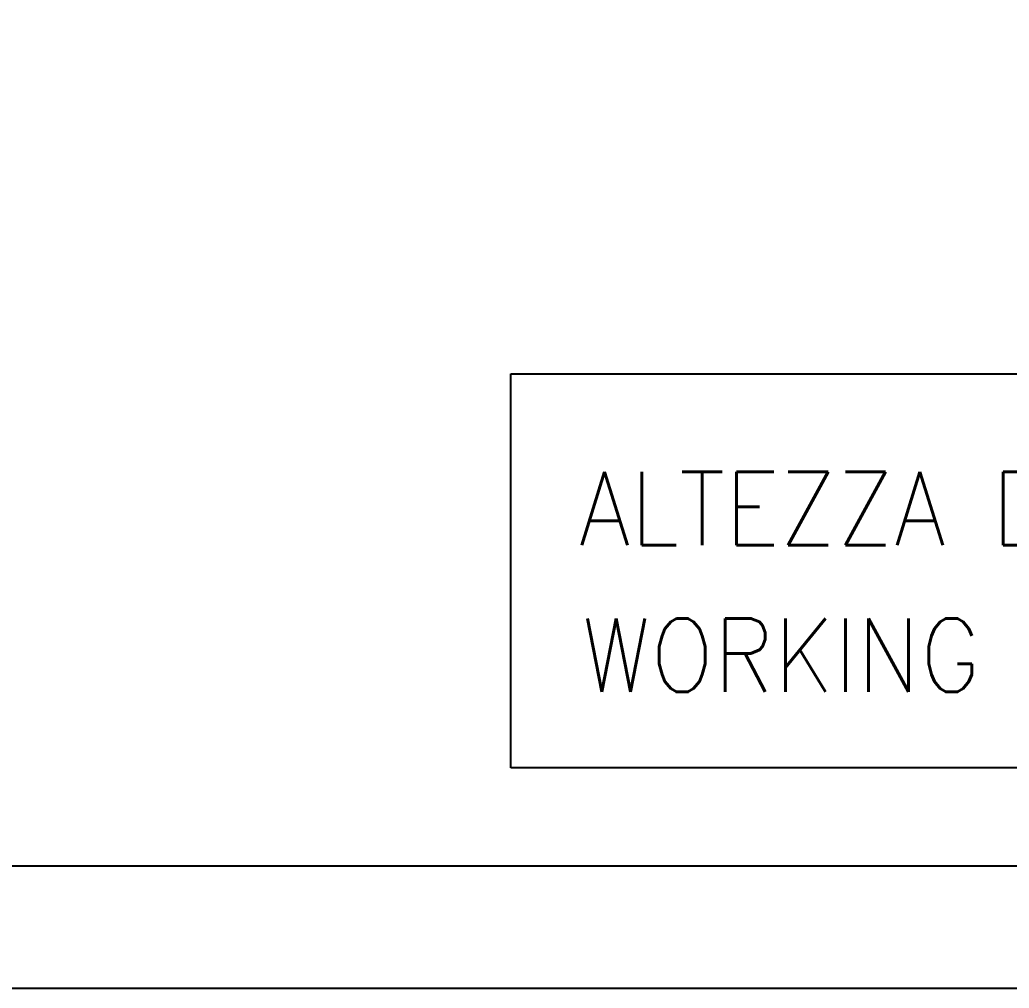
# Model space of a CAD drawing. Extents: x 28911 to 70911, y -59 to 29641.
# Drawn here: x 43538 to 47581, y -59 to 3898 of the extents above; entities that cross this region are included whole.
import ezdxf

# ---------------------------------------------------------------- set-up
doc = ezdxf.new("R2010")
doc.units = 0
doc.header["$LTSCALE"] = 300
doc.header["$MEASUREMENT"] = 0
doc.layers.add('00', color=2, linetype='Continuous')
doc.layers.add('CARTIGLIO', color=7, linetype='Continuous')
doc.styles.get("Standard").update_dxf_attribs({"font": 'STANDARD'})
doc.dimstyles.new('sc1a50_pollici', dxfattribs={"dimscale": 50, "dimtxt": 3, "dimasz": 3, "dimexe": 0, "dimexo": 0, "dimgap": 1, "dimtad": 1, "dimzin": 12, "dimdsep": 46, "dimtxsty": 'Standard', "dimblk": 'CLOSEDBLANK', "dimcen": 1, "dimclrd": 253, "dimclre": 253, "dimclrt": 2, "dimadec": 0, "dimazin": 3, "dimtfac": 1, "dimtmove": 0, "dimatfit": 1, "dimldrblk": 'CLOSEDBLANK', "dimfxl": 1, "dimtolj": 1, "dimtzin": 0, "dimarcsym": 0})

# ---------------------------------------------------------------- blocks, each defined once
blk = doc.blocks.new('_ClosedBlank')
at = {"color": 0, "linetype": 'ByBlock', "lineweight": -2}
for p, q in [((-1, 0.167), (0, 0)), ((-1, 0.167), (-1, -0.167)), ((0, 0), (-1, -0.167))]:
    blk.add_line(p, q, dxfattribs=at)
blk = doc.blocks.new('A$Cbd1d6d0f')
at = {"layer": 'CARTIGLIO', "color": 2, "linetype": 'Continuous'}
blk.add_line((-41000, 0), (0, 0), dxfattribs=at)
at = {"layer": 'CARTIGLIO', "color": 3, "linetype": 'Continuous'}
blk.add_line((-41500, -500), (500, -500), dxfattribs=at)

msp = doc.modelspace()

# ---------------------------------------------------------------- linework, layer by layer
at = {"color": 7, "linetype": 'Continuous'}
for p, q in [((45544.85, 2451.602), (52855.493, 2451.602)), ((45544.85, 840.973), (45544.85, 2451.602)), ((52855.493, 840.973), (45544.85, 840.973))]:
    msp.add_line(p, q, dxfattribs=at)

# ---------------------------------------------------------------- block references
at = {"color": 1, "ltscale": 50}
msp.add_blockref('A$Cbd1d6d0f', (70411.3, 440.973), dxfattribs=at)

# ---------------------------------------------------------------- texts
at = {"layer": '00', "color": 2}
for s, p in [('ALTEZZA DI LAVORO 885 mm', (45822.508, 1751.153)), ('WORKING LEVEL 885 mm', (45834.792, 1151.808))]:
    msp.add_text(s, height=300, dxfattribs=at).set_placement(p)

# ---------------------------------------------------------------- leaders
msp.add_leader([(44037.944, 5892.338), (43044.274, 2908.877), (43049.158, 2552.949)], dimstyle='sc1a50_pollici', override={"dimtad": 0})

doc.saveas('drawing.dxf')
